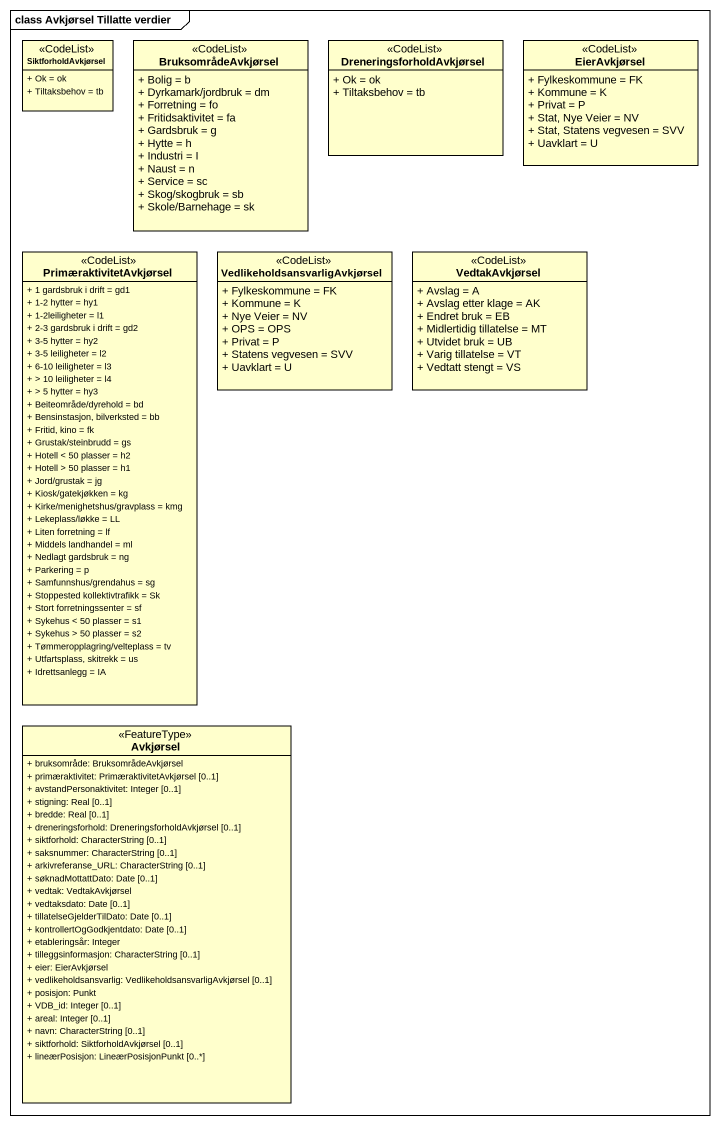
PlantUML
@startuml
mainframe class Avkjørsel Tillatte verdier
hide circle
hide empty members
skinparam classAttributeIconSize 0
class SiktforholdAvkjørsel <<CodeList>> {
  + Ok = ok
  + Tiltaksbehov = tb
}
class BruksområdeAvkjørsel <<CodeList>> {
  + Bolig = b
  + Dyrkamark/jordbruk = dm
  + Forretning = fo
  + Fritidsaktivitet = fa
  + Gardsbruk = g
  + Hytte = h
  + Industri = I
  + Naust = n
  + Service = sc
  + Skog/skogbruk = sb
  + Skole/Barnehage = sk
}
class DreneringsforholdAvkjørsel <<CodeList>> {
  + Ok = ok
  + Tiltaksbehov = tb
}
class EierAvkjørsel <<CodeList>> {
  + Fylkeskommune = FK
  + Kommune = K
  + Privat = P
  + Stat, Nye Veier = NV
  + Stat, Statens vegvesen = SVV
  + Uavklart = U
}
class PrimæraktivitetAvkjørsel <<CodeList>> {
  + 1 gardsbruk i drift = gd1
  + 1-2 hytter = hy1
  + 1-2leiligheter = l1
  + 2-3 gardsbruk i drift = gd2
  + 3-5 hytter = hy2
  + 3-5 leiligheter = l2
  + 6-10 leiligheter = l3
  + > 10 leiligheter = l4
  + > 5 hytter = hy3
  + Beiteområde/dyrehold = bd
  + Bensinstasjon, bilverksted = bb
  + Fritid, kino = fk
  + Grustak/steinbrudd = gs
  + Hotell < 50 plasser = h2
  + Hotell > 50 plasser = h1
  + Jord/grustak = jg
  + Kiosk/gatekjøkken = kg
  + Kirke/menighetshus/gravplass = kmg
  + Lekeplass/løkke = LL
  + Liten forretning = lf
  + Middels landhandel = ml
  + Nedlagt gardsbruk = ng
  + Parkering = p
  + Samfunnshus/grendahus = sg
  + Stoppested kollektivtrafikk = Sk
  + Stort forretningssenter = sf
  + Sykehus < 50 plasser = s1
  + Sykehus > 50 plasser = s2
  + Tømmeropplagring/velteplass = tv
  + Utfartsplass, skitrekk = us
  + Idrettsanlegg = IA
}
class "VedlikeholdsansvarligAvkjørsel" as VedlikeholdsansvarligAvkjørs <<CodeList>> {
  + Fylkeskommune = FK
  + Kommune = K
  + Nye Veier = NV
  + OPS = OPS
  + Privat = P
  + Statens vegvesen = SVV
  + Uavklart = U
}
class VedtakAvkjørsel <<CodeList>> {
  + Avslag = A
  + Avslag etter klage = AK
  + Endret bruk = EB
  + Midlertidig tillatelse = MT
  + Utvidet bruk = UB
  + Varig tillatelse = VT
  + Vedtatt stengt = VS
}
class Avkjørsel <<FeatureType>> {
  + bruksområde: BruksområdeAvkjørsel
  + primæraktivitet: PrimæraktivitetAvkjørsel [0..1]
  + avstandPersonaktivitet: Integer [0..1]
  + stigning: Real [0..1]
  + bredde: Real [0..1]
  + dreneringsforhold: DreneringsforholdAvkjørsel [0..1]
  + siktforhold: CharacterString [0..1]
  + saksnummer: CharacterString [0..1]
  + arkivreferanse_URL: CharacterString [0..1]
  + søknadMottattDato: Date [0..1]
  + vedtak: VedtakAvkjørsel
  + vedtaksdato: Date [0..1]
  + tillatelseGjelderTilDato: Date [0..1]
  + kontrollertOgGodkjentdato: Date [0..1]
  + etableringsår: Integer
  + tilleggsinformasjon: CharacterString [0..1]
  + eier: EierAvkjørsel
  + vedlikeholdsansvarlig: VedlikeholdsansvarligAvkjørsel [0..1]
  + posisjon: Punkt
  + VDB_id: Integer [0..1]
  + areal: Integer [0..1]
  + navn: CharacterString [0..1]
  + siktforhold: SiktforholdAvkjørsel [0..1]
  + lineærPosisjon: LineærPosisjonPunkt [0..*]
}
@enduml
